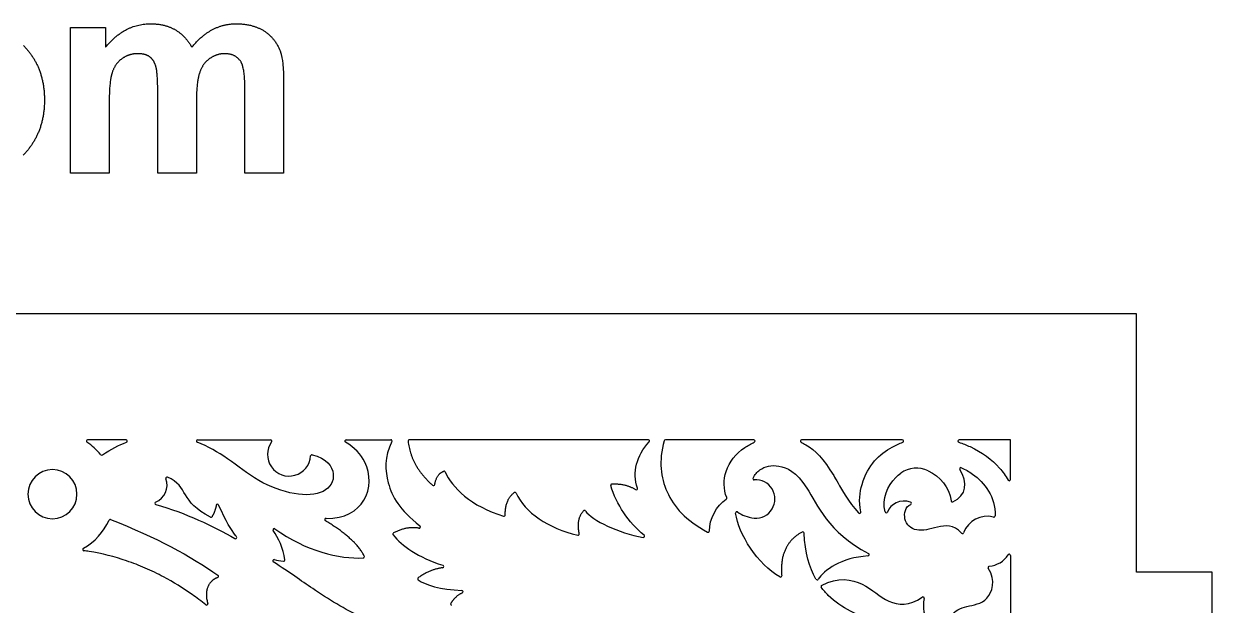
# Model space of a CAD drawing. Header units: millimetres. Extents: x -155 to 473, y -331 to 153.
# Drawn here: x 255.2 to 349.4, y -11.7 to 34.3 of the extents above; entities that cross this region are included whole.
import ezdxf

# ---------------------------------------------------------------- set-up
doc = ezdxf.new("R2010")
doc.units = ezdxf.units.MM
doc.header["$MEASUREMENT"] = 0
doc.layers.add('Layer 03', color=5, linetype='Continuous')

msp = doc.modelspace()

# ---------------------------------------------------------------- linework, layer by layer
at = {"layer": 'Layer 03'}
for p, q in [((343.426, 11.366), (171.426, 11.366)), ((343.426, -9.134), (343.426, 11.366)), ((263.264, 1.366), (260.215, 1.366)), ((268.956, 1.366), (274.731, 1.366)), ((280.728, 1.366), (284.271, 1.366)), ((304.699, 1.366), (285.742, 1.366)), ((313.064, 1.366), (306.05, 1.366)), ((324.843, 1.366), (316.856, 1.366)), ((333.426, 1.366), (329.355, 1.366)), ((333.426, -1.779), (333.426, 1.366)), ((333.426, -7.798), (333.426, -14.275)), ((349.426, -9.134), (343.426, -9.134)), ((349.426, -29.634), (349.426, -9.134))]:
    msp.add_line(p, q, dxfattribs=at)
for centre, radius, start, end in [((260.215, 1.266), 0.1, 90, 236.45798), ((257.426, -2.941), 4.947, 39.20772, 56.45798), ((263.264, 1.266), 0.1, 289.85433, 90), ((268.956, 1.266), 0.1, 90, 249.25169), ((276.201, 0.204), 1.713, 144.14314, 356.11307), ((274.731, 1.266), 0.1, 324.14314, 90), ((280.728, 1.266), 0.1, 90, 238.92932), ((284.271, 1.266), 0.1, 333.02449, 90), ((285.742, 1.266), 0.1, 90, 186.70788), ((304.699, 1.266), 0.1, 316.3629, 90), ((306.05, 1.266), 0.1, 90, 164.34874), ((313.064, 1.266), 0.1, 293.60732, 90), ((316.856, 1.266), 0.1, 90, 244.61036), ((324.843, 1.266), 0.1, 290.11379, 90), ((329.355, 1.266), 0.1, 90, 252.26149), ((261.337, 0.25), 0.1, 219.20772, 304.92157), ((278.01, 0.081), 0.1, 76.98982, 176.11307), ((325.971, -3.006), 2.129, 64.28713, 126.14462), ((329.492, -0.938), 0.1, 66.08902, 212.84569), ((257.426, -2.941), 1.947, 90, 270), ((257.426, -2.941), 1.947, 270, 90), ((265.092, -2.239), 1.426, 291.49052, 21.44825), ((266.513, -1.681), 0.1, 67.09433, 201.44825), ((288.497, -1.223), 0.1, 23.29814, 109.19786), ((313.091, -1.706), 0.1, 153.29313, 274.29482), ((313.213, -3.323), 1.522, 265.79915, 94.29482), ((333.326, -1.779), 0.1, 208.8239, 0), ((287.654, -2.156), 0.1, 229.28452, 349.59367), ((294.11, -2.9), 0.1, 25.16191, 128.20104), ((301.81, -2.225), 0.1, 91.92828, 196.31834), ((303.736, -2.493), 0.1, 237.72942, 18.17051), ((265.651, -3.66), 0.1, 111.49052, 254.15689), ((270.519, -3.845), 0.1, 25.27209, 170.30952), ((310.826, -3.256), 0.1, 301.82833, 21.75887), ((325.466, -3.663), 0.1, 294.17898, 71.72342), ((328.811, -3.457), 0.1, 187.044, 293.59183), ((293.246, -4.578), 0.1, 254.14943, 0.4588), ((299.628, -4.336), 0.1, 36.30986, 137.6272), ((311.722, -4.436), 0.1, 53.85044, 187.49295), ((321.45, -4.365), 0.1, 221.8187, 12.08298), ((323.577, -4.322), 0.1, 193.48645, 340.526), ((331.571, -6.675), 1.983, 75.26448, 160.28888), ((332.101, -4.661), 0.1, 255.26448, 358.5578), ((257.426, -2.941), 4.947, 299.76329, 335.24497), ((262.009, -5.054), 0.1, 68.64882, 155.24497), ((270.006, -4.676), 0.1, 242.82208, 330.03873), ((279.128, -4.962), 0.1, 88.55667, 239.18253), ((286.514, -5.537), 0.1, 261.62104, 51.49543), ((271.953, -6.375), 0.1, 240.57355, 38.88065), ((275.022, -5.774), 0.1, 54.28187, 214.45025), ((284.529, -6.106), 0.1, 118.58891, 218.9472), ((299.121, -6.106), 0.1, 256.5374, 11.20411), ((304.301, -6.27), 0.1, 260.52913, 50.65928), ((309.44, -5.858), 0.1, 241.75886, 359.73441), ((316.945, -6.03), 0.1, 2.80356, 118.32566), ((329.611, -5.973), 0.1, 220.70505, 340.28888), ((259.931, -7.322), 0.1, 119.76329, 262.04464), ((275.001, -8.23), 0.1, 78.40281, 237.16408), ((275.767, -8.149), 0.1, 263.19385, 6.60573), ((282.08, -7.893), 0.1, 273.55698, 27.68347), ((322.115, -7.74), 0.1, 273.09804, 62.19393), ((331.571, -6.675), 1.983, 274.90072, 327.39637), ((333.326, -7.798), 0.1, 360, 147.39637), ((270.498, -9.456), 0.1, 290.44033, 54.36322), ((288.367, -8.671), 0.1, 277.81493, 72.47798), ((315.175, -9.412), 0.1, 241.13479, 4.83547), ((331.749, -8.75), 0.1, 94.90072, 211.08104), ((286.501, -9.652), 0.1, 125.45984, 235.996), ((318.083, -9.631), 0.1, 209.44189, 326.17112), ((318.493, -10.26), 0.1, 118.63182, 216.75386), ((289.899, -10.67), 0.1, 297.33769, 88.06152), ((326.474, -11.182), 0.1, 349.19176, 126.91948), ((269.655, -11.63), 0.1, 231.48513, 17.13988), ((289.115, -11.652), 0.1, 151.80586, 247.39351)]:
    msp.add_arc(centre, radius, start, end, dxfattribs=at)
for points, degree in [([(258.87, 34.049), (260.253, 34.049), (261.636, 34.049)], 2), ([(258.87, 22.494), (258.87, 28.271), (258.87, 34.049)], 2), ([(261.636, 32.483), (263.145, 34.345), (265.23, 34.345)], 2), ([(261.636, 34.049), (261.636, 33.266), (261.636, 32.483)], 2), ([(265.23, 34.345), (266.336, 34.345), (267.15, 33.882)], 2), ([(270.12, 33.882), (270.997, 34.345), (271.992, 34.345)], 2), ([(271.992, 34.345), (273.259, 34.345), (274.136, 33.827)], 2), ([(267.15, 33.882), (267.964, 33.42), (268.486, 32.483)], 2), ([(268.486, 32.483), (269.244, 33.42), (270.12, 33.882)], 2), ([(274.136, 33.827), (275.012, 33.308), (275.446, 32.305)], 2), ([(255.131, 32.632), (256.796, 30.92), (256.796, 28.304)], 2), ([(275.446, 32.305), (275.759, 31.563), (275.759, 29.904)], 2), ([(262.967, 31.594), (262.412, 31.213), (262.172, 30.494)], 2), ([(264.216, 31.975), (263.521, 31.975), (262.967, 31.594)], 2), ([(265.128, 31.736), (264.792, 31.975), (264.216, 31.975)], 2), ([(265.624, 31.007), (265.464, 31.497), (265.128, 31.736)], 2), ([(269.9, 31.583), (269.341, 31.191), (269.093, 30.435)], 2), ([(271.094, 31.975), (270.46, 31.975), (269.9, 31.583)], 2), ([(272.386, 31.322), (271.966, 31.975), (271.094, 31.975)], 2), ([(272.697, 29.102), (272.697, 30.821), (272.386, 31.322)], 2), ([(262.172, 30.494), (261.932, 29.776), (261.932, 28.111)], 2), ([(265.784, 28.828), (265.784, 30.517), (265.624, 31.007)], 2), ([(269.093, 30.435), (268.846, 29.679), (268.846, 28.046)], 2), ([(275.759, 29.904), (275.759, 26.199), (275.759, 22.494)], 2), ([(256.796, 28.304), (256.796, 25.666), (255.115, 23.932)], 2), ([(265.784, 22.494), (265.784, 25.661), (265.784, 28.828)], 2), ([(272.697, 22.494), (272.697, 25.798), (272.697, 29.102)], 2), ([(261.932, 28.111), (261.932, 25.302), (261.932, 22.494)], 2), ([(268.846, 28.046), (268.846, 25.27), (268.846, 22.494)], 2), ([(261.932, 22.494), (260.401, 22.494), (258.87, 22.494)], 2), ([(268.846, 22.494), (267.315, 22.494), (265.784, 22.494)], 2), ([(275.759, 22.494), (274.228, 22.494), (272.697, 22.494)], 2), ([(261.394, 0.168), (262.074, 0.642), (262.708, 0.959), (263.298, 1.172)], 3), ([(285.642, 1.255), (285.879, -0.761), (287.588, -2.232)], 2), ([(303.831, -2.462), (303.425, -1.223), (303.738, 0.114), (304.771, 1.197)], 3), ([(287.752, -2.174), (287.908, -1.322), (288.464, -1.129)], 2), ([(288.588, -1.184), (289.09, -2.348), (290.638, -3.941), (293.218, -4.674)], 3), ([(326.895, -1.088), (327.837, -1.542), (328.576, -2.372), (328.712, -3.469)], 3), ([(328.851, -3.549), (329.96, -3.065), (330.055, -1.994), (329.408, -0.992)], 3), ([(293.346, -4.577), (293.336, -3.382), (294.048, -2.821)], 2), ([(304.365, -6.193), (303.128, -5.18), (302.161, -3.779), (301.714, -2.253)], 3), ([(301.807, -2.125), (302.908, -2.088), (303.683, -2.578)], 2), ([(265.624, -3.756), (268.021, -4.436), (270.164, -5.481), (271.904, -6.462)], 3), ([(294.201, -2.857), (294.915, -4.379), (296.729, -5.637), (299.097, -6.203)], 3), ([(309.54, -5.859), (309.544, -4.933), (310.087, -3.833), (310.879, -3.341)], 3), ([(325.497, -3.568), (324.684, -3.299), (323.899, -3.711), (323.671, -4.356)], 3), ([(270.42, -3.828), (270.34, -4.295), (270.092, -4.726)], 2), ([(299.219, -6.087), (298.983, -4.895), (299.554, -4.268)], 2), ([(299.708, -4.277), (300.25, -5.013), (302.302, -6.038), (304.285, -6.369)], 3), ([(315.127, -9.499), (313.377, -8.535), (311.838, -6.085), (311.623, -4.449)], 3), ([(311.781, -4.355), (312.115, -4.599), (312.546, -4.779), (313.101, -4.841)], 3), ([(262.046, -4.961), (265.638, -6.365), (268.433, -7.853), (270.556, -9.375)], 3), ([(282.168, -7.846), (281.439, -6.457), (279.077, -5.048)], 2), ([(286.5, -5.636), (285.464, -5.483), (284.482, -6.019)], 2), ([(275.867, -8.138), (275.761, -7.225), (275.342, -6.418), (274.939, -5.831)], 3), ([(275.08, -5.693), (277.512, -7.441), (280.204, -8.11), (282.086, -7.993)], 3), ([(284.452, -6.169), (285.152, -7.036), (286.43, -7.954), (288.397, -8.575)], 3), ([(316.898, -5.942), (315.065, -6.93), (315.274, -9.403)], 2), ([(317.996, -9.681), (317.476, -8.759), (317.121, -7.574), (317.045, -6.025)], 3), ([(275.021, -8.132), (275.242, -8.177), (275.485, -8.216), (275.755, -8.248)], 3), ([(322.121, -7.84), (319.987, -7.955), (318.628, -8.998), (318.166, -9.687)], 3), ([(288.38, -8.77), (287.373, -8.908), (286.443, -9.57)], 2), ([(286.445, -9.735), (287.027, -10.128), (288.179, -10.512), (289.902, -10.57)], 3), ([(289.944, -10.759), (289.303, -11.091), (289.027, -11.605)], 2), ([(326.572, -11.2), (326.293, -12.66), (327.091, -14.063), (328.701, -14.51)], 3)]:
    msp.add_open_spline(points, degree=degree, dxfattribs=at)
for points, knots in [([(278.032, 0.178), (279.204, -0.092), (280.077, -1.432), (279.141, -2.946), (276.713, -3.118), (273.656, -1.973), (271.459, -0.127), (269.752, 0.858), (268.92, 1.173)], [291.302782, 291.302782, 291.302782, 291.302782, 294.817893, 298.448924, 302.079956, 305.710987, 309.342019, 312.646248, 312.646248, 312.646248, 312.646248]), ([(279.131, -4.862), (280.639, -4.9), (282.69, -3.578), (282.659, -0.586), (281.391, 0.75), (280.677, 1.181)], [1123.079393, 1123.079393, 1123.079393, 1123.079393, 1127.090536, 1131.462113, 1134.343989, 1134.343989, 1134.343989, 1134.343989]), ([(284.361, 1.221), (283.741, 0.003), (283.889, -2.361), (284.946, -4.161), (286.576, -5.459)], [1138.351043, 1138.351043, 1138.351043, 1138.351043, 1142.169726, 1146.715141, 1146.715141, 1146.715141, 1146.715141]), ([(305.954, 1.293), (305.498, -0.335), (305.881, -3.021), (307.645, -5.008), (309.392, -5.946)], [193.204329, 193.204329, 193.204329, 193.204329, 197.631639, 202.440812, 202.440812, 202.440812, 202.440812]), ([(310.919, -3.219), (310.646, -2.536), (310.683, -0.889), (311.828, 0.506), (312.836, 1.057), (313.104, 1.175)], [205.970135, 205.970135, 205.970135, 205.970135, 208.757433, 212.157151, 213.313988, 213.313988, 213.313988, 213.313988]), ([(316.813, 1.176), (316.94, 1.116), (317.81, 0.652), (318.69, -0.225), (319.79, -2.148), (320.549, -3.508), (321.376, -4.432)], [131.003648, 131.003648, 131.003648, 131.003648, 131.549095, 134.802955, 135.20174, 135.998801, 135.998801, 135.998801, 135.998801]), ([(321.548, -4.344), (321.368, -3.503), (321.748, -0.929), (323.308, 0.486), (324.59, 1.067), (324.877, 1.172)], [116.599252, 116.599252, 116.599252, 116.599252, 117.970858, 121.473457, 122.468277, 122.468277, 122.468277, 122.468277]), ([(329.325, 1.171), (329.631, 1.073), (330.918, 0.574), (332.321, -0.486), (333.049, -1.482), (333.238, -1.827)], [-558.222902, -558.222902, -558.222902, -558.222902, -557.171758, -553.66916, -552.081311, -552.081311, -552.081311, -552.081311]), ([(313.002, -1.661), (313.138, -1.39), (313.686, -0.791), (314.919, -0.501), (317.179, -1.451), (318.937, -5.951), (322.162, -7.651)], [258.401316, 258.401316, 258.401316, 258.401316, 260.40285, 264.146668, 267.890487, 271.506876, 271.506876, 271.506876, 271.506876]), ([(329.532, -0.846), (329.834, -0.98), (331.103, -1.705), (332.239, -3.143), (332.201, -4.664)], [260.449414, 260.449414, 260.449414, 260.449414, 261.476645, 264.846852, 264.846852, 264.846852, 264.846852]), ([(269.96, -4.765), (268.76, -4.148), (267.912, -3.016), (267.423, -1.957), (266.552, -1.589)], [121.818358, 121.818358, 121.818358, 121.818358, 124.390614, 126.811587, 126.811587, 126.811587, 126.811587]), ([(323.48, -4.346), (323.225, -3.284), (323.713, -2.117), (324.578, -1.387), (324.715, -1.287)], [247.038044, 247.038044, 247.038044, 247.038044, 250.123071, 250.668223, 250.668223, 250.668223, 250.668223]), ([(329.535, -6.038), (328.908, -5.309), (327.525, -5.556), (325.896, -6.025), (324.844, -5.092), (325.072, -3.949), (325.507, -3.754)], [236.556976, 236.556976, 236.556976, 236.556976, 238.382785, 240.321525, 242.260265, 243.906949, 243.906949, 243.906949, 243.906949]), ([(272.031, -6.312), (272.006, -6.281), (271.6, -5.767), (271.249, -5.158), (270.609, -3.802)], [133.982461, 133.982461, 133.982461, 133.982461, 134.140711, 136.57457, 136.57457, 136.57457, 136.57457]), ([(269.592, -11.708), (269.237, -11.425), (268.165, -10.622), (266.566, -9.634), (264.808, -8.785), (262.861, -8.032), (261.213, -7.616), (260.061, -7.441), (259.918, -7.421)], [158.833727, 158.833727, 158.833727, 158.833727, 160.196629, 162.849074, 164.463902, 166.045653, 169.110169, 169.54326, 169.54326, 169.54326, 169.54326]), ([(292.237, -13.627), (290.083, -14.232), (286.338, -14.119), (281.964, -12.939), (278.234, -10.584), (276.269, -9.167), (274.947, -8.314)], [1083.748203, 1083.748203, 1083.748203, 1083.748203, 1089.697728, 1095.846845, 1101.995962, 1106.801419, 1106.801419, 1106.801419, 1106.801419]), ([(328.943, -13.957), (328.48, -13.398), (328.585, -12.377), (329.863, -11.764), (331.697, -11.627), (332.278, -9.821), (331.664, -8.802)], [157.585686, 157.585686, 157.585686, 157.585686, 159.545902, 161.532025, 163.518148, 165.41542, 165.41542, 165.41542, 165.41542]), ([(328.449, -16.472), (326.123, -14.582), (322.602, -13.051), (319.779, -11.915), (318.589, -10.556), (318.412, -10.32)], [220.231899, 220.231899, 220.231899, 220.231899, 226.399193, 232.714499, 233.900506, 233.900506, 233.900506, 233.900506]), ([(318.445, -10.172), (319.748, -9.46), (321.971, -9.917), (323.506, -11.623), (325.417, -11.85), (326.414, -11.102)], [203.610504, 203.610504, 203.610504, 203.610504, 206.763407, 209.996105, 213.003206, 213.003206, 213.003206, 213.003206])]:
    msp.add_open_spline(points, degree=3, knots=knots, dxfattribs=at)
msp.add_rational_spline([(270.533, -9.55), (270.208, -9.671), (269.991, -9.914), (269.425, -10.546), (269.75, -11.6)], [0.897845251401, 0.934091535839, 1, 0.84445165096, 0.854119068861], degree=2, knots=[157.391831, 157.391831, 157.391831, 157.7453, 157.7453, 158.579512, 158.579512, 158.579512], dxfattribs=at)

doc.saveas('drawing.dxf')
